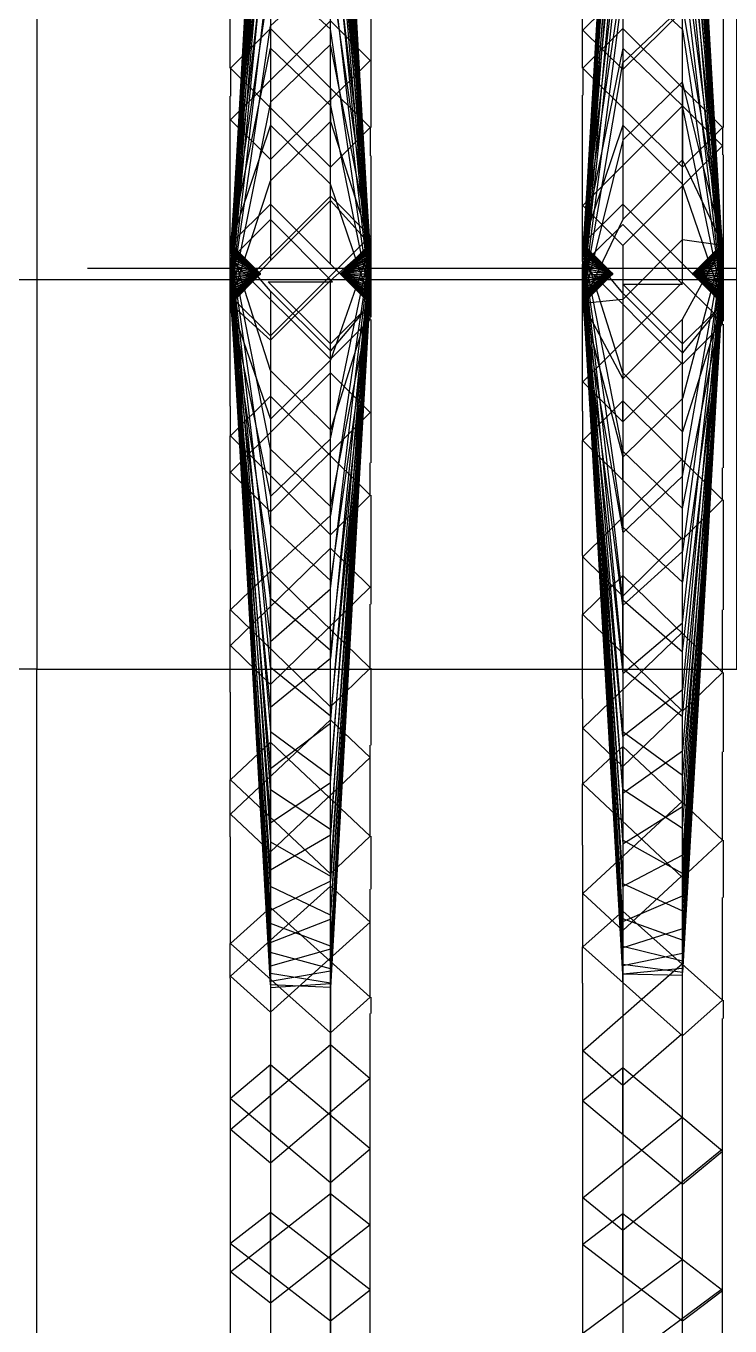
# Model space of a CAD drawing. Header units: millimetres. Extents: x -300 to 383236, y -195106 to -144646.
# Drawn here: x 27927.5 to 27989.9, y -163294.8 to -163179.7 of the extents above; entities that cross this region are included whole.
import ezdxf

# ---------------------------------------------------------------- set-up
doc = ezdxf.new("R2010")
doc.units = ezdxf.units.MM
doc.header["$LTSCALE"] = 60
doc.layers.add('EQUIPMENT', color=253, linetype='Continuous', lineweight=0)

# ---------------------------------------------------------------- blocks, each defined once
blk = doc.blocks.new('A$Cc6299706')
at = {"layer": 'EQUIPMENT', "lineweight": -3}
for points in [[(-43394.36, 31906.16), (-43391.72, 31904.5), (-43394.36, 31905.92), (-43394.36, 31905.66), (-43391.72, 31904.5), (-43394.36, 31904.21), (-43390.83, 31964.51), (-43385.52, 31965.97), (-43382, 31905.91), (-43384.64, 31904.5), (-43382, 31905.65), (-43385.52, 31967.23), (-43390.83, 31966.35), (-43394.21, 31907.12)], [(-43394.26, 31907.13), (-43390.83, 31967.19), (-43385.52, 31966.29), (-43382, 31904.79), (-43384.64, 31904.5), (-43382, 31904.49), (-43385.52, 31964.41), (-43390.83, 31965.89), (-43394.27, 31907.13)], [(-43394.23, 31907.12), (-43390.83, 31967.42), (-43385.52, 31967.71), (-43382, 31905.37), (-43384.64, 31904.5), (-43382, 31905.08), (-43385.52, 31967.39), (-43390.83, 31967.7), (-43394.25, 31907.13)], [(-43363.04, 31907.12), (-43359.63, 31966.62), (-43354.33, 31966.45), (-43350.79, 31905.16), (-43353.45, 31904.5), (-43350.79, 31904.87), (-43354.33, 31965.52), (-43359.63, 31966.29), (-43363.05, 31907.12)], [(-43363.03, 31907.12), (-43359.63, 31966.13), (-43354.33, 31966.57), (-43350.79, 31905.46), (-43353.45, 31904.5), (-43350.79, 31905.73), (-43354.33, 31965.89), (-43359.63, 31964.85), (-43363, 31907.12)], [(-43363.07, 31907.13), (-43359.63, 31965.16), (-43354.33, 31963.8), (-43350.79, 31904.57), (-43353.45, 31904.5), (-43350.79, 31904.26), (-43354.33, 31961.31), (-43359.63, 31963.25), (-43363.08, 31907.13)], [(-43394.28, 31907.13), (-43390.83, 31963.82), (-43385.52, 31961.79), (-43382, 31904.2), (-43384.64, 31904.5), (-43382, 31903.9), (-43385.52, 31958.43), (-43390.83, 31961.02), (-43394.3, 31907.13)], [(-43363.1, 31907.13), (-43359.63, 31960.57), (-43354.33, 31958.08), (-43350.79, 31903.96), (-43353.45, 31904.5), (-43350.79, 31903.67), (-43354.33, 31954.16), (-43359.63, 31957.16), (-43363.11, 31907.13)], [(-43359.63, 31902.25), (-43363.16, 31901.88), (-43360.51, 31904.5), (-43363.16, 31903.55), (-43359.63, 31956.42), (-43354.33, 31959.15), (-43350.79, 31906.44), (-43353.45, 31904.5), (-43350.79, 31906.64), (-43354.33, 31955.44), (-43359.63, 31952.21), (-43363.16, 31903.27), (-43360.51, 31904.5), (-43363.17, 31901.86), (-43359.63, 31888.28)], [(-43394.31, 31907.13), (-43390.83, 31957.49), (-43385.52, 31954.41), (-43382, 31903.62), (-43384.64, 31904.5), (-43382, 31903.35), (-43385.52, 31949.76), (-43390.83, 31953.31), (-43394.32, 31907.13)], [(-43354.33, 31903.77), (-43354.33, 31905.38), (-43354.33, 31913.95), (-43350.79, 31917.46), (-43359.63, 31926.24), (-43363.17, 31922.72), (-43354.33, 31913.95), (-43354.33, 31929.45), (-43350.79, 31932.9), (-43359.63, 31941.51), (-43363.17, 31938.06), (-43354.33, 31929.45), (-43354.33, 31944.64), (-43350.79, 31947.97), (-43359.63, 31956.3), (-43363.17, 31952.97), (-43354.33, 31944.64), (-43354.33, 31951.3), (-43354.33, 31949.59)], [(-43363.11, 31907.13), (-43359.63, 31953.07), (-43354.33, 31949.59), (-43350.79, 31903.39), (-43353.45, 31904.5), (-43350.79, 31903.13), (-43354.33, 31944.44), (-43359.63, 31948.35), (-43363.12, 31907.13)], [(-43359.63, 31952.9), (-43359.63, 31923.2)], [(-43359.63, 31875.14), (-43363.17, 31901.95), (-43360.51, 31904.5), (-43363.16, 31903.01), (-43359.63, 31947.37), (-43354.33, 31951.06), (-43350.79, 31906.8), (-43353.45, 31904.5), (-43350.79, 31906.94), (-43354.33, 31946.08), (-43359.63, 31941.99), (-43363.16, 31902.77), (-43360.51, 31904.5), (-43363.17, 31902.34), (-43359.63, 31858.49)], [(-43394.34, 31907.13), (-43390.83, 31943.17), (-43385.52, 31938.83), (-43382, 31902.84), (-43384.64, 31904.5), (-43382, 31903.09), (-43385.52, 31944.55), (-43390.83, 31948.51), (-43394.33, 31907.13)], [(-43390.83, 31945.32), (-43390.83, 31919.71)], [(-43363.13, 31907.13), (-43359.63, 31943.06), (-43354.33, 31938.77), (-43350.79, 31902.88), (-43353.45, 31904.5), (-43350.79, 31902.65), (-43354.33, 31932.65), (-43359.63, 31937.28), (-43363.16, 31907.01), (-43360.51, 31904.5), (-43362.31, 31906.2)], [(-43385.52, 31905.38), (-43385.52, 31913.95), (-43382, 31917.46), (-43390.83, 31926.24), (-43394.37, 31922.73), (-43385.52, 31913.95), (-43385.52, 31929.46), (-43382, 31932.91), (-43390.83, 31941.53), (-43394.37, 31938.08), (-43385.52, 31929.46), (-43385.52, 31936.35), (-43385.52, 31932.68)], [(-43390.83, 31941.53), (-43390.83, 31924.51)], [(-43359.63, 31844.81), (-43363.17, 31903.24), (-43360.51, 31904.5), (-43363.16, 31902.55), (-43359.63, 31936.11), (-43354.33, 31940.56), (-43350.79, 31907.04), (-43353.45, 31904.5), (-43350.79, 31907.11), (-43354.33, 31934.58), (-43359.63, 31929.82), (-43363.16, 31902.36), (-43360.51, 31904.5), (-43363.17, 31903.51), (-43359.63, 31843.24)], [(-43359.63, 31941.51), (-43359.63, 31924.5)], [(-43394.34, 31905.77), (-43394.36, 31905.38), (-43391.72, 31904.5), (-43394.36, 31907.02), (-43390.83, 31937.33), (-43385.52, 31932.68), (-43382, 31902.62), (-43384.64, 31904.5), (-43382, 31902.43), (-43385.52, 31926.18), (-43390.83, 31931.08), (-43394.36, 31907.1)], [(-43359.63, 31937.97), (-43359.63, 31916.34)], [(-43394.43, 31932.95), (-43394.43, 31922.73)], [(-43363.23, 31933.1), (-43363.23, 31922.72)], [(-43390.83, 31930.14), (-43390.83, 31912.76)], [(-43363.16, 31907.1), (-43359.63, 31931.06), (-43354.33, 31926.16), (-43350.79, 31902.45), (-43353.45, 31904.5), (-43350.79, 31902.27), (-43354.33, 31919.4), (-43359.63, 31924.5), (-43363.16, 31907.15)], [(-43359.63, 31842.48), (-43363.17, 31903.81), (-43360.51, 31904.5), (-43363.16, 31902.19), (-43359.63, 31923.2), (-43354.33, 31928.19), (-43350.79, 31907.15), (-43353.45, 31904.5), (-43350.8, 31906.83), (-43354.33, 31893.46), (-43359.63, 31888.28), (-43359.63, 31886.25), (-43359.63, 31888.81), (-43354.33, 31883.73), (-43350.8, 31901.84)], [(-43381.93, 31927.57), (-43381.93, 31917.46)], [(-43350.73, 31927.73), (-43350.73, 31917.46)], [(-43390.83, 31926.24), (-43390.83, 31917.68)], [(-43359.63, 31926.24), (-43359.63, 31917.68)], [(-43390.83, 31878.2), (-43394.37, 31901.91), (-43391.72, 31904.5), (-43394.36, 31901.86), (-43390.83, 31898.63), (-43385.52, 31903.93), (-43382.01, 31907.02), (-43384.64, 31904.5), (-43382.01, 31907.1), (-43385.52, 31911), (-43390.83, 31905.7), (-43394.36, 31901.91), (-43391.72, 31904.5), (-43394.36, 31902), (-43390.83, 31912.76), (-43385.52, 31917.99), (-43382.01, 31907.15), (-43384.64, 31904.5), (-43382, 31907.16), (-43385.52, 31924.81), (-43390.83, 31919.71), (-43394.36, 31902.11), (-43391.72, 31904.5), (-43394.36, 31901.84), (-43390.83, 31891.63)], [(-43394.36, 31907.15), (-43390.83, 31924.51), (-43385.52, 31919.41), (-43382, 31902.25), (-43384.64, 31904.5), (-43382, 31902.11), (-43385.52, 31912.45), (-43390.83, 31917.68), (-43394.36, 31907.17)], [(-43394.37, 31922.73), (-43394.37, 31920.25)], [(-43363.17, 31922.72), (-43363.17, 31920.33)], [(-43359.63, 31922.62), (-43359.63, 31909.33)], [(-43385.52, 31919.41), (-43385.52, 31920.97), (-43385.52, 31917.99)], [(-43354.33, 31920.97), (-43354.33, 31919.4)], [(-43394.43, 31920.25), (-43394.43, 31892.79)], [(-43363.23, 31920.33), (-43363.23, 31905.59)], [(-43359.63, 31907.03), (-43350.79, 31915.85), (-43354.33, 31919.38), (-43363.17, 31910.56), (-43359.63, 31907.03), (-43359.63, 31902.25), (-43354.33, 31907.56), (-43350.8, 31907.06), (-43353.45, 31904.5), (-43350.8, 31907.13), (-43354.33, 31914.6), (-43359.63, 31909.33), (-43363.16, 31901.95)], [(-43354.33, 31919.38), (-43354.33, 31914.6)], [(-43382, 31917.46), (-43382, 31914.95)], [(-43350.79, 31902.01), (-43353.45, 31904.5), (-43350.79, 31902.12), (-43354.33, 31912.45), (-43359.63, 31917.68), (-43363.16, 31907.17)], [(-43350.79, 31917.46), (-43350.79, 31915.04)], [(-43390.83, 31914.64), (-43390.83, 31905.7)], [(-43381.93, 31914.95), (-43381.93, 31900.68)], [(-43350.73, 31915.04), (-43350.73, 31900.31)], [(-43393.71, 31906.43), (-43391.72, 31904.5), (-43393.68, 31906.46), (-43394.37, 31905.77), (-43385.52, 31896.94), (-43382, 31900.47), (-43382.01, 31901.84), (-43385.52, 31890.71), (-43390.83, 31895.94), (-43394.37, 31907)], [(-43390.83, 31860.71), (-43394.37, 31902.24), (-43391.72, 31904.5), (-43394.37, 31901.87), (-43390.83, 31884.79), (-43385.52, 31889.9), (-43382.01, 31906.76), (-43384.64, 31904.5), (-43382.01, 31906.9), (-43385.52, 31896.87), (-43390.83, 31891.63), (-43390.83, 31886.66), (-43390.83, 31888.99), (-43385.52, 31883.9), (-43382.01, 31901.84)], [(-43390.83, 31888.99), (-43394.37, 31906.88), (-43391.72, 31904.5), (-43393.74, 31906.4)], [(-43394.37, 31906.73), (-43391.72, 31904.5), (-43394.37, 31906.56)], [(-43394.37, 31906.36), (-43391.72, 31904.5), (-43394.37, 31906.13)], [(-43394.34, 31905.78), (-43390.83, 31863.98), (-43385.52, 31860.04), (-43382.14, 31900.48), (-43385.52, 31855.3), (-43390.83, 31858.81), (-43390.83, 31856.37), (-43390.83, 31863.02), (-43390.83, 31856.37), (-43390.83, 31863.02), (-43390.83, 31856.37), (-43390.83, 31863.02), (-43390.83, 31856.37), (-43390.83, 31860.71), (-43385.52, 31864.7), (-43382.01, 31905.93), (-43384.64, 31904.5), (-43382.01, 31906.17), (-43385.52, 31870.43), (-43390.83, 31866.09), (-43394.37, 31902.1)], [(-43394.37, 31905.77), (-43394.37, 31905.97)], [(-43394.32, 31905.77), (-43394.36, 31905.1), (-43391.72, 31904.5), (-43394.36, 31906.75)], [(-43394.31, 31905.77), (-43394.36, 31904.8), (-43391.72, 31904.5), (-43394.36, 31906.58)], [(-43394.29, 31905.77), (-43394.36, 31904.51), (-43391.72, 31904.5), (-43394.36, 31906.38)], [(-43390.83, 31902.99), (-43393.77, 31906.39)], [(-43393.73, 31906.42), (-43391.72, 31904.5), (-43393.7, 31906.44)], [(-43393.68, 31906.46), (-43391.72, 31904.5), (-43393.67, 31906.47)], [(-43362.26, 31906.26), (-43360.51, 31904.5), (-43362.27, 31906.26), (-43363.17, 31905.36), (-43354.33, 31896.52), (-43350.79, 31900.05), (-43350.8, 31901.84), (-43354.33, 31890.53), (-43359.63, 31895.75), (-43363.17, 31906.99)], [(-43359.63, 31888.81), (-43363.17, 31906.87), (-43360.51, 31904.5), (-43362.32, 31906.2)], [(-43350.8, 31901.87), (-43354.33, 31877.21), (-43359.63, 31882.07), (-43363.17, 31906.72), (-43360.51, 31904.5), (-43363.17, 31906.53)], [(-43359.63, 31842.5), (-43363.17, 31904.1), (-43360.51, 31904.5), (-43363.17, 31901.88), (-43359.63, 31881.56), (-43354.33, 31886.58), (-43350.8, 31906.66), (-43353.45, 31904.5), (-43350.8, 31906.48), (-43354.33, 31879.93), (-43359.63, 31875.14), (-43359.63, 31870.92), (-43359.63, 31877.78), (-43359.63, 31870.92), (-43359.63, 31875.64), (-43354.33, 31871.04), (-43350.8, 31901.92)], [(-43363.17, 31906.33), (-43360.51, 31904.5), (-43363.17, 31906.1)], [(-43359.63, 31843.34), (-43363.17, 31904.4), (-43360.51, 31904.5), (-43363.17, 31902.05), (-43359.63, 31869.11), (-43354.33, 31873.6), (-43350.8, 31906.26), (-43353.45, 31904.5), (-43350.8, 31906.02), (-43354.33, 31867.67), (-43359.63, 31863.54), (-43363.17, 31902.18), (-43360.51, 31904.5), (-43363.17, 31904.71), (-43359.63, 31844.97)], [(-43363.16, 31906.57), (-43360.51, 31904.5), (-43363.16, 31906.74)], [(-43363.16, 31906.13), (-43360.51, 31904.5), (-43363.16, 31906.36)], [(-43359.63, 31902.8), (-43362.4, 31906.14)], [(-43362.28, 31906.25), (-43360.51, 31904.5), (-43362.29, 31906.23)], [(-43362.29, 31906.24), (-43360.51, 31904.5)], [(-43407.02, 31905.01), (-43070.95, 31905.01)], [(-43390.83, 31858.81), (-43394.37, 31905.9)], [(-43390.83, 31846.96), (-43394.37, 31905.08), (-43391.72, 31904.5), (-43394.37, 31903.89), (-43390.83, 31841.3), (-43385.52, 31841.65), (-43382.01, 31903.93), (-43384.64, 31904.5), (-43382.01, 31903.65), (-43385.52, 31841.29), (-43390.83, 31841.55), (-43394.37, 31904.19), (-43391.72, 31904.5), (-43394.37, 31905.9), (-43394.37, 31905.63), (-43390.83, 31854.21), (-43385.52, 31851.17), (-43382.14, 31900.48), (-43385.52, 31847.71), (-43390.83, 31850.25), (-43394.37, 31905.36), (-43391.72, 31904.5), (-43394.37, 31905.63)], [(-43390.83, 31843.19), (-43394.37, 31903.34), (-43391.72, 31904.5), (-43394.37, 31902.42), (-43390.83, 31855.89), (-43385.52, 31859.46), (-43382.01, 31905.68), (-43384.64, 31904.5), (-43382.01, 31905.4), (-43385.52, 31854.78), (-43390.83, 31851.68), (-43394.37, 31902.62), (-43391.72, 31904.5), (-43394.37, 31904.49), (-43390.83, 31842.58)], [(-43390.83, 31844.4), (-43394.37, 31904.78), (-43391.72, 31904.5), (-43394.37, 31903.61), (-43390.83, 31841.85), (-43385.52, 31842.78), (-43382.01, 31904.22), (-43384.64, 31904.5), (-43382.01, 31904.52), (-43385.52, 31844.69), (-43390.83, 31843.19), (-43390.83, 31842.04), (-43390.83, 31845.29), (-43385.52, 31847.35), (-43382.01, 31904.82)], [(-43382.15, 31900.49), (-43385.52, 31865.34), (-43390.83, 31869.65), (-43394.31, 31905.78)], [(-43390.83, 31875.77), (-43394.28, 31905.78)], [(-43382.01, 31901.87), (-43385.52, 31877.35), (-43390.83, 31882.24), (-43394.23, 31905.79)], [(-43382.01, 31905.11), (-43385.52, 31850.73), (-43390.83, 31848.13), (-43390.83, 31842.04)], [(-43382.01, 31905.11), (-43384.64, 31904.5)], [(-43382.01, 31904.82), (-43384.64, 31904.5)], [(-43363.23, 31905.36), (-43363.23, 31892.35)], [(-43363.17, 31905.84), (-43360.51, 31904.5), (-43363.17, 31905.58)], [(-43359.63, 31847.37), (-43363.17, 31905.01), (-43360.51, 31904.5), (-43363.17, 31902.54), (-43359.63, 31854.04), (-43354.33, 31857.32), (-43350.8, 31905.49), (-43353.45, 31904.5), (-43350.8, 31905.76), (-43354.33, 31862.22), (-43359.63, 31858.49), (-43359.63, 31856.01), (-43359.63, 31862.65)], [(-43363.17, 31905.36), (-43363.17, 31905.59)], [(-43363.14, 31905.36), (-43363.16, 31905.04), (-43360.51, 31904.5), (-43363.16, 31905.88)], [(-43363.12, 31905.35), (-43363.16, 31904.74), (-43360.51, 31904.5), (-43363.16, 31905.61)], [(-43363.11, 31905.35), (-43363.16, 31904.43), (-43360.51, 31904.5), (-43363.16, 31905.33)], [(-43350.97, 31900.07), (-43354.33, 31851.41), (-43359.63, 31854.36), (-43363.15, 31905.36)], [(-43359.63, 31858.86), (-43363.13, 31905.36)], [(-43363.08, 31905.37), (-43359.63, 31869.56), (-43354.33, 31865.3), (-43350.8, 31902.01), (-43353.45, 31904.5), (-43350.8, 31902.13), (-43354.33, 31860.08), (-43359.63, 31863.95), (-43363.11, 31905.36)], [(-43359.63, 31875.64), (-43363.03, 31905.37)], [(-43525.69, 31904), (-43262.09, 31904)], [(-43390.83, 31845.29), (-43394.37, 31903.07), (-43391.72, 31904.5), (-43394.37, 31902.1), (-43390.83, 31871.94)], [(-43390.83, 31848.13), (-43394.37, 31902.84), (-43391.72, 31904.5), (-43394.37, 31902)], [(-43385.52, 31895.74), (-43385.52, 31903.93)], [(-43382.01, 31902), (-43384.64, 31904.5), (-43382.01, 31902.11), (-43382.02, 31901.85)], [(-43382.03, 31901.85), (-43382.01, 31902.26), (-43384.64, 31904.5), (-43382.01, 31902.44), (-43382.04, 31901.85)], [(-43382.05, 31901.85), (-43382.01, 31902.64), (-43384.64, 31904.5), (-43382.01, 31902.86), (-43382.07, 31901.85)], [(-43382.08, 31901.85), (-43382.01, 31903.11), (-43384.64, 31904.5), (-43382.01, 31903.36), (-43382.08, 31901.85)], [(-43382, 31902), (-43384.64, 31904.5)], [(-43359.63, 31847.16), (-43363.17, 31902.99), (-43360.51, 31904.5), (-43363.16, 31902.55)], [(-43354.43, 31896.61), (-43359.63, 31891.41), (-43363.17, 31894.94), (-43354.33, 31903.77), (-43351.6, 31901.05)], [(-43359.63, 31860.88), (-43359.63, 31862.65), (-43359.63, 31856.01), (-43359.63, 31862.65), (-43359.63, 31856.01), (-43359.63, 31858.86), (-43354.33, 31855.42), (-43350.8, 31902.28), (-43353.45, 31904.5), (-43350.8, 31902.47), (-43350.85, 31901.85)], [(-43382.62, 31901.11), (-43385.52, 31897.69), (-43390.83, 31902.99), (-43390.83, 31893.68), (-43394.37, 31890.17), (-43385.52, 31881.4), (-43382, 31884.91), (-43390.83, 31893.68), (-43390.83, 31878.19), (-43394.37, 31874.75), (-43385.52, 31866.16), (-43382, 31869.6), (-43390.83, 31878.19), (-43390.83, 31863.02), (-43394.37, 31859.7), (-43385.52, 31851.38), (-43382, 31854.71), (-43390.83, 31863.02), (-43390.83, 31848.38), (-43394.37, 31845.21), (-43385.52, 31837.28), (-43382, 31840.46), (-43390.83, 31848.38), (-43390.83, 31834.44), (-43394.37, 31831.47), (-43385.52, 31824.03), (-43382, 31827.01), (-43390.83, 31834.44), (-43390.83, 31821.38), (-43394.37, 31818.64), (-43385.52, 31811.78), (-43382, 31814.52), (-43390.83, 31821.38), (-43390.83, 31809.36)], [(-43394.37, 31806.88), (-43394.37, 31818.64), (-43394.37, 31831.47), (-43394.37, 31842.12)], [(-43351.6, 31900.87), (-43354.33, 31897.51), (-43359.63, 31902.8), (-43359.63, 31893.27), (-43363.17, 31889.76), (-43354.33, 31880.99), (-43350.79, 31884.49), (-43359.63, 31893.27), (-43359.63, 31877.78), (-43363.17, 31874.35), (-43354.33, 31865.77), (-43350.79, 31869.2), (-43359.63, 31877.78), (-43359.63, 31862.65), (-43363.17, 31859.33), (-43354.33, 31851.05), (-43350.79, 31854.36), (-43359.63, 31862.65), (-43359.63, 31848.06), (-43363.17, 31844.9), (-43354.33, 31837.02), (-43350.79, 31840.17), (-43359.63, 31848.06), (-43359.63, 31834.19), (-43363.17, 31831.25), (-43354.33, 31823.87), (-43350.79, 31826.82), (-43359.63, 31834.19), (-43359.63, 31821.25), (-43363.17, 31818.54), (-43354.33, 31811.77), (-43350.79, 31814.47), (-43359.63, 31821.25), (-43359.63, 31809.38)], [(-43363.17, 31806.95), (-43363.17, 31818.54), (-43363.17, 31831.25), (-43363.17, 31841.7)], [(-43382.16, 31900.49), (-43385.52, 31871.14), (-43390.83, 31875.77), (-43390.83, 31871.31), (-43390.83, 31878.19), (-43390.83, 31871.31)], [(-43382.15, 31900.48), (-43385.52, 31844.96), (-43390.83, 31846.96), (-43390.83, 31842.04)], [(-43382.16, 31900.48), (-43385.52, 31842.97), (-43390.83, 31844.4), (-43390.83, 31842.04), (-43390.83, 31842.58), (-43385.52, 31841.73), (-43382.16, 31900.48)], [(-43382, 31900.47), (-43382.68, 31901.16)], [(-43381.93, 31900.47), (-43381.93, 31887.78)], [(-43354.43, 31881.1), (-43359.63, 31875.96), (-43363.17, 31879.45), (-43354.33, 31888.17), (-43354.33, 31900.49)], [(-43350.79, 31900.05), (-43351.69, 31900.95)], [(-43350.73, 31900.05), (-43350.73, 31887.34)], [(-43385.52, 31896.94), (-43385.52, 31897.69)], [(-43385.52, 31880.22), (-43385.52, 31896.87)], [(-43354.33, 31896.52), (-43354.33, 31897.51)], [(-43354.44, 31865.87), (-43359.63, 31860.88), (-43363.17, 31864.28), (-43354.33, 31872.78), (-43354.33, 31893.46)], [(-43359.63, 31891.41), (-43359.63, 31893.27)], [(-43394.37, 31890.17), (-43394.37, 31892.79)], [(-43363.17, 31889.76), (-43363.17, 31892.35)], [(-43394.43, 31890.17), (-43394.43, 31880.07)], [(-43385.52, 31881.4), (-43385.52, 31890.71)], [(-43385.52, 31865.01), (-43385.52, 31889.9)], [(-43354.33, 31880.99), (-43354.33, 31890.53)], [(-43363.23, 31889.76), (-43363.23, 31879.56)], [(-43382, 31884.91), (-43382, 31887.78)], [(-43354.44, 31851.16), (-43359.63, 31846.36), (-43363.17, 31849.64), (-43354.33, 31857.8), (-43354.33, 31886.58)], [(-43350.79, 31884.49), (-43350.79, 31887.34)], [(-43381.93, 31884.91), (-43381.93, 31875.25)], [(-43350.73, 31884.49), (-43350.73, 31874.74)], [(-43385.52, 31866.16), (-43385.52, 31883.9)], [(-43385.52, 31850.28), (-43385.52, 31883.12)], [(-43354.33, 31865.77), (-43354.33, 31883.73)], [(-43394.37, 31874.75), (-43394.37, 31880.07)], [(-43354.44, 31837.15), (-43359.63, 31832.61), (-43363.17, 31835.7), (-43354.33, 31843.43), (-43354.33, 31879.93)], [(-43363.17, 31874.35), (-43363.17, 31879.56)], [(-43385.52, 31851.38), (-43385.52, 31877.35)], [(-43359.63, 31875.96), (-43359.63, 31877.78)], [(-43354.33, 31851.05), (-43354.33, 31877.21)], [(-43385.52, 31836.24), (-43385.52, 31876.61)], [(-43382, 31869.6), (-43382, 31875.25)], [(-43394.43, 31874.75), (-43394.43, 31867.46)], [(-43363.23, 31874.35), (-43363.23, 31866.86)], [(-43350.79, 31869.2), (-43350.79, 31874.74)], [(-43350.79, 31826.97), (-43359.63, 31819.78), (-43363.17, 31822.66), (-43354.33, 31829.85), (-43354.33, 31873.6)], [(-43385.52, 31837.28), (-43385.52, 31871.14)], [(-43385.52, 31823.06), (-43385.52, 31870.43)], [(-43354.33, 31837.02), (-43354.33, 31871.04)], [(-43388.22, 31499.23), (-43439.27, 31444.5), (-43439.53, 31444.5), (-43439.53, 31460.58), (-43506.53, 31460.58), (-43506.53, 31531.54), (-43486.53, 31531.54), (-43439.53, 31590.58), (-43411.53, 31625.76), (-43411.53, 31663.3), (-43411.53, 31691.74), (-43411.53, 31758.91), (-43411.53, 31790.97), (-43411.53, 31869.5), (-43432.53, 31869.5)], [(-43381.93, 31869.6), (-43381.93, 31862.78)], [(-43350.73, 31869.2), (-43350.73, 31862.17)], [(-43394.37, 31859.7), (-43394.37, 31867.46)], [(-43350.79, 31814.61), (-43359.63, 31808.05), (-43363.17, 31810.68), (-43354.33, 31817.24), (-43354.33, 31867.67)], [(-43363.17, 31859.33), (-43363.17, 31866.86)], [(-43385.52, 31824.03), (-43385.52, 31865.34)], [(-43385.52, 31810.88), (-43385.52, 31864.7)], [(-43354.33, 31823.87), (-43354.33, 31865.3)], [(-43382, 31854.71), (-43382, 31862.78)], [(-43350.79, 31803.42), (-43359.63, 31797.58), (-43363.17, 31799.92), (-43354.33, 31805.76), (-43354.33, 31862.22)], [(-43350.79, 31854.36), (-43350.79, 31862.17)], [(-43385.52, 31811.78), (-43385.52, 31860.04)], [(-43354.33, 31811.77), (-43354.33, 31860.08)], [(-43394.43, 31859.7), (-43394.43, 31854.65)], [(-43385.52, 31799.9), (-43385.52, 31859.46)], [(-43363.23, 31859.33), (-43363.23, 31853.92)], [(-43350.79, 31793.55), (-43359.63, 31788.49), (-43363.17, 31790.52), (-43354.33, 31795.56), (-43354.33, 31857.32)], [(-43385.52, 31800.69), (-43385.52, 31855.3)], [(-43354.33, 31800.87), (-43354.33, 31855.42)], [(-43394.37, 31845.21), (-43394.37, 31854.65)], [(-43385.52, 31790.21), (-43385.52, 31854.78)], [(-43381.93, 31854.71), (-43381.93, 31850.01)], [(-43350.73, 31854.36), (-43350.73, 31849.27)], [(-43363.17, 31844.9), (-43363.17, 31853.92)], [(-43354.33, 31786.79), (-43354.33, 31853.03)], [(-43385.52, 31790.9), (-43385.52, 31851.17)], [(-43385.52, 31781.97), (-43385.52, 31850.73)], [(-43354.33, 31791.31), (-43354.33, 31851.41)], [(-43382, 31840.46), (-43382, 31850.01)], [(-43390.83, 31842.04), (-43390.83, 31848.38)], [(-43390.83, 31842.04), (-43390.83, 31848.38)], [(-43390.83, 31842.04), (-43390.83, 31848.38)], [(-43390.83, 31842.04), (-43390.83, 31848.38)], [(-43390.83, 31842.04), (-43390.83, 31848.38)], [(-43390.83, 31842.04), (-43390.83, 31848.38)], [(-43354.33, 31779.53), (-43354.33, 31849.41)], [(-43350.79, 31840.17), (-43350.79, 31849.27)], [(-43385.52, 31847.71), (-43385.52, 31782.54)], [(-43385.52, 31775.25), (-43385.52, 31847.35)], [(-43359.63, 31846.36), (-43359.63, 31848.06)], [(-43354.33, 31783.23), (-43354.33, 31848.09)], [(-43354.33, 31773.9), (-43354.33, 31846.51)], [(-43394.43, 31845.21), (-43394.43, 31842.12)], [(-43385.52, 31775.71), (-43385.52, 31844.96)], [(-43354.33, 31776.72), (-43354.33, 31845.5)], [(-43385.52, 31770.16), (-43385.52, 31844.69)], [(-43363.23, 31844.9), (-43363.23, 31841.7)], [(-43354.33, 31769.97), (-43354.33, 31844.35)], [(-43385.52, 31770.49), (-43385.52, 31842.97)], [(-43385.52, 31766.75), (-43385.52, 31842.78)], [(-43354.33, 31771.87), (-43354.33, 31843.67)], [(-43354.33, 31767.78), (-43354.33, 31842.98)], [(-43354.33, 31768.74), (-43354.33, 31842.63)], [(-43385.52, 31766.95), (-43385.52, 31841.73)], [(-43385.52, 31765.08), (-43385.52, 31841.65)], [(-43354.33, 31767.37), (-43354.33, 31842.4)], [(-43385.52, 31765.14), (-43385.52, 31841.29)], [(-43381.93, 31840.46), (-43381.93, 31839)], [(-43350.73, 31840.17), (-43350.73, 31838.57)], [(-43390.83, 31764.98), (-43382, 31765.05), (-43382, 31765.51), (-43382, 31767.71), (-43382, 31771.63), (-43382, 31777.22), (-43382, 31784.4), (-43382, 31793.09), (-43382, 31803.17), (-43382, 31814.52), (-43382, 31827.01), (-43382, 31839)], [(-43350.79, 31767.63), (-43350.79, 31769.4), (-43350.79, 31772.92), (-43350.79, 31778.15), (-43350.79, 31785.02), (-43350.79, 31793.44), (-43350.79, 31803.3), (-43350.79, 31814.47), (-43350.79, 31826.82), (-43350.79, 31838.57)], [(-43390.83, 31828.49), (-43390.83, 31834.44)], [(-43390.83, 31828.49), (-43390.83, 31834.44)], [(-43390.83, 31828.49), (-43390.83, 31834.44)], [(-43390.83, 31828.49), (-43390.83, 31834.44)], [(-43390.83, 31828.49), (-43390.83, 31834.44)], [(-43390.83, 31828.49), (-43390.83, 31834.44)], [(-43390.83, 31828.49), (-43390.83, 31834.44)], [(-43390.83, 31828.49), (-43390.83, 31834.44)], [(-43390.83, 31828.49), (-43390.83, 31834.44)], [(-43390.83, 31828.49), (-43390.83, 31834.44)], [(-43390.83, 31828.49), (-43390.83, 31834.44)], [(-43390.83, 31828.49), (-43390.83, 31834.44)], [(-43390.83, 31828.49), (-43390.83, 31834.44)], [(-43359.63, 31828.29), (-43359.63, 31834.19)], [(-43359.63, 31828.29), (-43359.63, 31834.19)], [(-43359.63, 31828.29), (-43359.63, 31834.19)], [(-43359.63, 31828.29), (-43359.63, 31834.19)], [(-43359.63, 31828.29), (-43359.63, 31834.19)], [(-43359.63, 31828.29), (-43359.63, 31834.19)], [(-43359.63, 31828.29), (-43359.63, 31834.19)], [(-43359.63, 31828.29), (-43359.63, 31834.19)], [(-43359.63, 31828.29), (-43359.63, 31834.19)], [(-43359.63, 31828.29), (-43359.63, 31834.19)], [(-43359.63, 31828.29), (-43359.63, 31834.19)], [(-43359.63, 31828.29), (-43359.63, 31834.19)], [(-43359.63, 31832.61), (-43359.63, 31834.19)], [(-43390.83, 31815.89), (-43390.83, 31821.38)], [(-43390.83, 31815.89), (-43390.83, 31821.38)], [(-43390.83, 31815.89), (-43390.83, 31821.38)], [(-43390.83, 31815.89), (-43390.83, 31821.38)], [(-43390.83, 31815.89), (-43390.83, 31821.38)], [(-43390.83, 31815.89), (-43390.83, 31821.38)], [(-43390.83, 31815.89), (-43390.83, 31821.38)], [(-43390.83, 31815.89), (-43390.83, 31821.38)], [(-43390.83, 31815.89), (-43390.83, 31821.38)], [(-43390.83, 31815.89), (-43390.83, 31821.38)], [(-43390.83, 31815.89), (-43390.83, 31821.38)], [(-43359.63, 31815.83), (-43359.63, 31821.25)], [(-43359.63, 31815.83), (-43359.63, 31821.25)], [(-43359.63, 31815.83), (-43359.63, 31821.25)], [(-43359.63, 31815.83), (-43359.63, 31821.25)], [(-43359.63, 31815.83), (-43359.63, 31821.25)], [(-43359.63, 31815.83), (-43359.63, 31821.25)], [(-43359.63, 31815.83), (-43359.63, 31821.25)], [(-43359.63, 31815.83), (-43359.63, 31821.25)], [(-43359.63, 31815.83), (-43359.63, 31821.25)], [(-43359.63, 31815.83), (-43359.63, 31821.25)], [(-43359.63, 31819.78), (-43359.63, 31821.25)]]:
    blk.add_lwpolyline(points, dxfattribs=at)
for points in [[(-43391.72, 31904.5), (-43394.36, 31903.63), (-43390.83, 31958.6), (-43385.52, 31961.15), (-43382, 31906.37), (-43384.64, 31904.5), (-43382, 31906.15), (-43385.52, 31963.93), (-43390.83, 31961.92), (-43394.36, 31903.92)], [(-43360.51, 31904.5), (-43363.16, 31903.83), (-43359.63, 31959.97), (-43354.33, 31962.16), (-43350.79, 31906.23), (-43353.45, 31904.5), (-43350.79, 31905.99), (-43354.33, 31964.41), (-43359.63, 31962.79), (-43363.16, 31904.13)], [(-43391.72, 31904.5), (-43394.36, 31903.36), (-43390.83, 31954.61), (-43385.52, 31957.67), (-43382, 31906.57), (-43384.64, 31904.5), (-43382, 31906.74), (-43385.52, 31953.5), (-43390.83, 31949.98), (-43394.36, 31903.09)], [(-43391.72, 31904.5), (-43394.36, 31902.62), (-43390.83, 31939.09), (-43385.52, 31943.41), (-43382, 31907), (-43384.64, 31904.5), (-43382, 31906.88), (-43385.52, 31948.74), (-43390.83, 31944.79), (-43394.36, 31902.85)], [(-43411.53, 31939.5), (-43411.53, 31869.5), (-43349.53, 31869.5), (-43349.53, 31939.5)], [(-43391.72, 31904.5), (-43394.36, 31902.25), (-43390.83, 31926.47), (-43385.52, 31931.38), (-43382, 31907.14), (-43384.64, 31904.5), (-43382, 31907.09), (-43385.52, 31937.6), (-43390.83, 31932.96), (-43394.36, 31902.43)], [(-43363.17, 31926.1), (-43354.33, 31934.8), (-43350.79, 31931.32), (-43359.63, 31922.62)], [(-43394.37, 31918.15), (-43385.52, 31926.92), (-43382, 31923.41), (-43390.83, 31914.64)], [(-43360.51, 31904.5), (-43363.16, 31901.85), (-43359.63, 31895.21), (-43354.33, 31900.49), (-43350.8, 31906.96), (-43353.45, 31904.5), (-43350.8, 31907.16), (-43354.33, 31921.51), (-43359.63, 31916.34), (-43363.16, 31902.06)], [(-43382, 31907.85), (-43390.83, 31899.01), (-43394.37, 31902.54), (-43385.52, 31911.38)], [(-43382.68, 31901.16), (-43385.52, 31898.31), (-43391.03, 31903.81), (-43385.33, 31903.81), (-43390.83, 31909.31), (-43393.68, 31906.46), (-43394.37, 31907.16), (-43390.83, 31910.69), (-43382, 31901.85)], [(-43351.69, 31900.95), (-43354.33, 31898.31), (-43359.61, 31903.6), (-43354.35, 31903.6), (-43359.63, 31908.89), (-43362.27, 31906.26), (-43363.17, 31907.16), (-43359.63, 31910.69), (-43350.79, 31901.85)], [(-43390.83, 31871.31), (-43390.83, 31871.94), (-43385.52, 31876.61), (-43382.01, 31906.4), (-43384.64, 31904.5), (-43382.01, 31906.59), (-43385.52, 31883.12), (-43390.83, 31878.2)], [(-43363.17, 31905.3), (-43359.63, 31850.52), (-43354.33, 31848.09), (-43350.8, 31902.67), (-43353.45, 31904.5), (-43350.8, 31902.9), (-43354.33, 31845.5), (-43359.63, 31847.37), (-43359.63, 31841.75), (-43359.63, 31848.06), (-43359.63, 31841.75), (-43359.63, 31848.06), (-43359.63, 31841.75), (-43359.63, 31848.06), (-43359.63, 31841.75), (-43359.63, 31848.06), (-43359.63, 31841.75), (-43359.63, 31848.06), (-43359.63, 31841.75), (-43359.63, 31847.16), (-43354.33, 31849.41), (-43350.8, 31904.91), (-43353.45, 31904.5), (-43350.8, 31905.2), (-43354.33, 31853.03), (-43359.63, 31850.25), (-43363.17, 31902.75), (-43360.51, 31904.5)], [(-43359.63, 31841.75), (-43359.63, 31843.24), (-43354.33, 31844.35), (-43350.8, 31904.3), (-43353.45, 31904.5), (-43350.8, 31904.6), (-43354.33, 31846.51), (-43359.63, 31844.81)], [(-43359.63, 31841.75), (-43359.63, 31844.97), (-43354.33, 31843.67), (-43350.8, 31903.15), (-43353.45, 31904.5), (-43350.8, 31903.43), (-43354.33, 31842.63), (-43359.63, 31843.34)], [(-43359.63, 31841.75), (-43359.63, 31842.5), (-43354.33, 31842.4), (-43350.8, 31903.71), (-43353.45, 31904.5), (-43350.8, 31904), (-43354.33, 31842.98), (-43359.63, 31842.48)], [(-43382, 31892.23), (-43390.83, 31883.44), (-43394.37, 31886.96), (-43385.52, 31895.74)], [(-43382, 31876.77), (-43390.83, 31868.15), (-43394.37, 31871.6), (-43385.52, 31880.22)], [(-43382, 31861.67), (-43390.83, 31853.31), (-43394.37, 31856.65), (-43385.52, 31865.01)], [(-43359.63, 31862.65), (-43359.63, 31856.01)], [(-43382, 31847.09), (-43390.83, 31839.11), (-43394.37, 31842.3), (-43385.52, 31850.28)], [(-43390.83, 31848.38), (-43390.83, 31842.04)], [(-43390.83, 31848.38), (-43390.83, 31842.04)], [(-43394.37, 31828.73), (-43385.52, 31836.24), (-43382, 31833.23), (-43390.83, 31825.73)], [(-43390.83, 31834.44), (-43390.83, 31828.49)], [(-43390.83, 31834.44), (-43390.83, 31828.49)], [(-43359.63, 31834.19), (-43359.63, 31828.29)], [(-43359.63, 31834.19), (-43359.63, 31828.29)], [(-43382, 31820.28), (-43390.83, 31813.34), (-43394.37, 31816.11), (-43385.52, 31823.06)], [(-43390.83, 31821.38), (-43390.83, 31815.89)], [(-43390.83, 31821.38), (-43390.83, 31815.89)], [(-43359.63, 31821.25), (-43359.63, 31815.83)], [(-43359.63, 31821.25), (-43359.63, 31815.83)]]:
    blk.add_lwpolyline(points, close=True, dxfattribs=at)
blk = doc.blocks.new('A$C44261593')
h = blk.add_hatch()
h.set_pattern_fill('ANSI31', color=253, scale=100)
h.set_pattern_definition([(45, (0, -50460), (-224.5064, 224.5064), [])])
edge = h.paths.add_edge_path()
edge.add_line((-58347.03, -14256), (-58347.03, -14056))
edge.add_line((-58347.03, -14056), (-57547.03, -14056))
edge.add_line((-57547.03, -14056), (-57547.03, -15056))
edge.add_line((-57547.03, -15056), (-60547.03, -15056))
edge.add_line((-60547.03, -15056), (-60547.03, -31056))
edge.add_line((-60547.03, -31056), (-57647.03, -31056))
edge.add_line((-57647.03, -31056), (-57647.03, -32268))
edge.add_line((-57647.03, -32268), (-43347.03, -32268))
edge.add_line((-43347.03, -32268), (-43347.03, -29256))
edge.add_line((-43347.03, -29256), (-34347.03, -29256))
edge.add_line((-34347.03, -29256), (-34347.03, -14206))
edge.add_line((-34347.03, -14206), (-33547.03, -14206))
edge.add_line((-33547.03, -14206), (-33547.03, -29256))
edge.add_line((-33547.03, -29256), (-30497.03, -29256))
edge.add_line((-30497.03, -29256), (-30497.03, -30056))
edge.add_line((-30497.03, -30056), (-30547.03, -30056))
edge.add_line((-30547.03, -30056), (-30547.03, -34906))
edge.add_line((-30547.03, -34906), (-30569.24, -34906))
edge.add_arc((-31589.72, -35133.69), 1045.58, 12.57767, 76.57873)
edge.add_line((-31347.03, -34116.66), (-31347.03, -30056))
edge.add_line((-31347.03, -30056), (-42547.03, -30056))
edge.add_line((-42547.03, -30056), (-42547.03, -34906))
edge.add_line((-42547.03, -34906), (-43347.03, -34906))
edge.add_line((-43347.03, -34906), (-43347.03, -33068))
edge.add_line((-43347.03, -33068), (-57647.03, -33068))
edge.add_line((-57647.03, -33068), (-57647.03, -34906))
edge.add_line((-57647.03, -34906), (-58447.03, -34906))
edge.add_line((-58447.03, -34906), (-58447.03, -31856))
edge.add_line((-58447.03, -31856), (-66197.03, -31856))
edge.add_line((-66197.03, -31856), (-66197.03, -31056))
edge.add_line((-66197.03, -31056), (-61347.03, -31056))
edge.add_line((-61347.03, -31056), (-61347.03, -14256))
edge.add_line((-61347.03, -14256), (-58347.03, -14256))

msp = doc.modelspace()

# ---------------------------------------------------------------- block references
for name, p in [('A$C44261593', (71340, -144646.13)), ('A$Cc6299706', (71340, -195106.13))]:
    msp.add_blockref(name, p)

doc.saveas('drawing.dxf')
